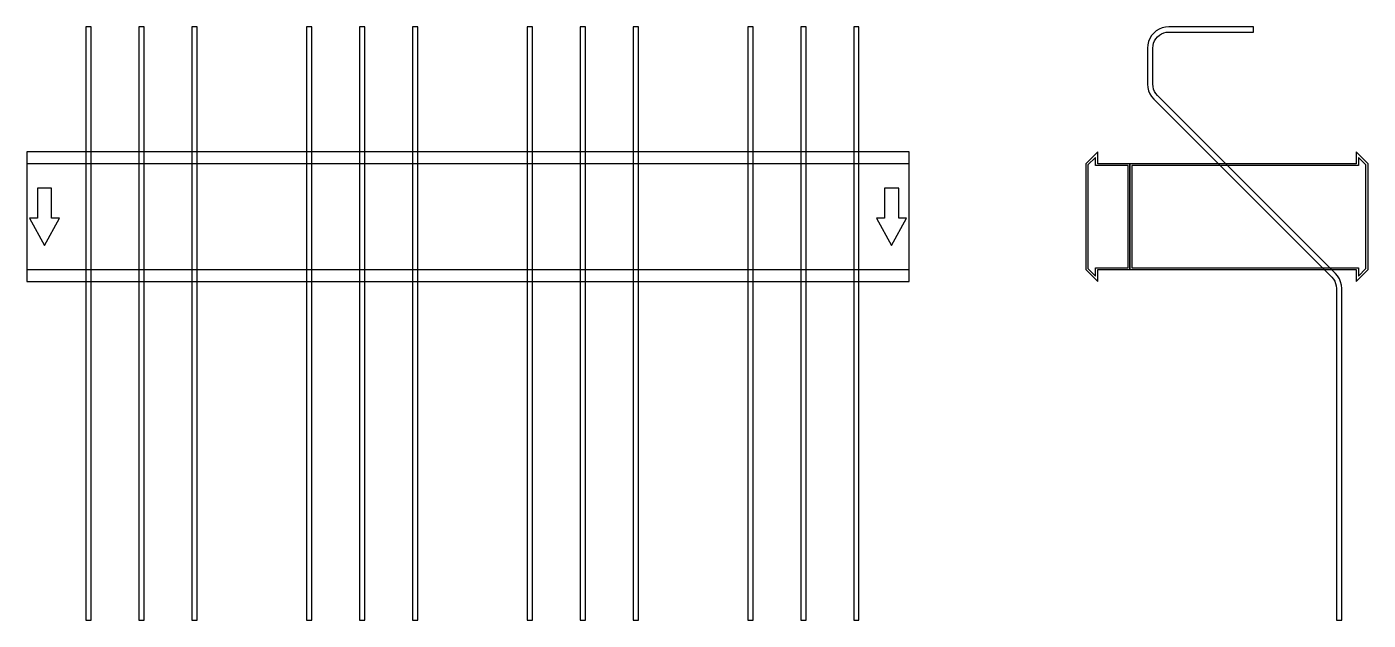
# Model space of a CAD drawing. Extents: x 0 to 1520, y -457 to 215.
import ezdxf

# ---------------------------------------------------------------- set-up
doc = ezdxf.new("R2010")
doc.units = 0
doc.layers.add('Halfen', color=7, linetype='CONTINUOUS')

msp = doc.modelspace()

# ---------------------------------------------------------------- linework, layer by layer
at = {"layer": 'Halfen', "color": 7}
for points in [[(73, -457.177), (73, 215.147), (67, 215.147), (67, -457.177)], [(133, -457.177), (133, 215.147), (127, 215.147), (127, -457.177)], [(193, -457.177), (193, 215.147), (187, 215.147), (187, -457.177)], [(323, -457.177), (323, 215.147), (317, 215.147), (317, -457.177)], [(383, -457.177), (383, 215.147), (377, 215.147), (377, -457.177)], [(443, -457.177), (443, 215.147), (437, 215.147), (437, -457.177)], [(573, -457.177), (573, 215.147), (567, 215.147), (567, -457.177)], [(633, -457.177), (633, 215.147), (627, 215.147), (627, -457.177)], [(693, -457.177), (693, 215.147), (687, 215.147), (687, -457.177)], [(823, -457.177), (823, 215.147), (817, 215.147), (817, -457.177)], [(883, -457.177), (883, 215.147), (877, 215.147), (877, -457.177)], [(943, -457.177), (943, 215.147), (937, 215.147), (937, -457.177)], [(1490, -457.177), (1490, -81.213), (1489.705, -77.459), (1488.825, -73.797), (1487.384, -70.317), (1485.416, -67.106), (1482.971, -64.243), (1281.272, 137.456), (1279.438, 139.604), (1277.962, 142.012), (1276.881, 144.621), (1276.222, 147.368), (1276, 150.184), (1276, 191.147), (1276.222, 193.963), (1276.881, 196.71), (1277.962, 199.319), (1279.438, 201.728), (1281.272, 203.875), (1283.42, 205.71), (1285.828, 207.186), (1288.438, 208.266), (1291.184, 208.926), (1294, 209.147), (1390, 209.147), (1390, 215.147), (1294, 215.147), (1290.246, 214.852), (1286.584, 213.973), (1283.104, 212.532), (1279.893, 210.564), (1277.029, 208.118), (1274.584, 205.254), (1272.616, 202.043), (1271.175, 198.564), (1270.295, 194.902), (1270, 191.147), (1270, 150.184), (1270.295, 146.429), (1271.175, 142.767), (1272.616, 139.288), (1274.584, 136.077), (1277.029, 133.213), (1478.728, -68.485), (1480.562, -70.633), (1482.038, -73.041), (1483.119, -75.651), (1483.778, -78.397), (1484, -81.213), (1484, -457.177)], [(0, -73.5), (1000, -73.5), (1000, 73.5), (0, 73.5)], [(1250, -60), (1250, 60), (1213.5, 60), (1213.5, 73.5), (1200, 60), (1200, -60), (1213.5, -73.5), (1213.5, -60)], [(1248, -58), (1248, 58), (1211, 58), (1211, 67.25), (1202.5, 58.75), (1202.5, -58.75), (1211, -67.25), (1211, -58)], [(1520, -60), (1520, 60), (1506.5, 73.5), (1506.5, 60), (1250, 60), (1250, -60), (1506.5, -60), (1506.5, -73.5)], [(1517.5, -58.75), (1517.5, 58.75), (1509, 67.25), (1509, 58), (1252, 58), (1252, -58), (1509, -58), (1509, -67.25)], [(0, -60), (1000, -60), (1000, 60), (0, 60)], [(20, -32.5), (37, -1.5), (28, -1.5), (28, 32.5), (12, 32.5), (12, -1.5), (3, -1.5)], [(980, -32.5), (997, -1.5), (988, -1.5), (988, 32.5), (972, 32.5), (972, -1.5), (963, -1.5)]]:
    msp.add_lwpolyline(points, close=True, dxfattribs=at)

doc.saveas('drawing.dxf')
